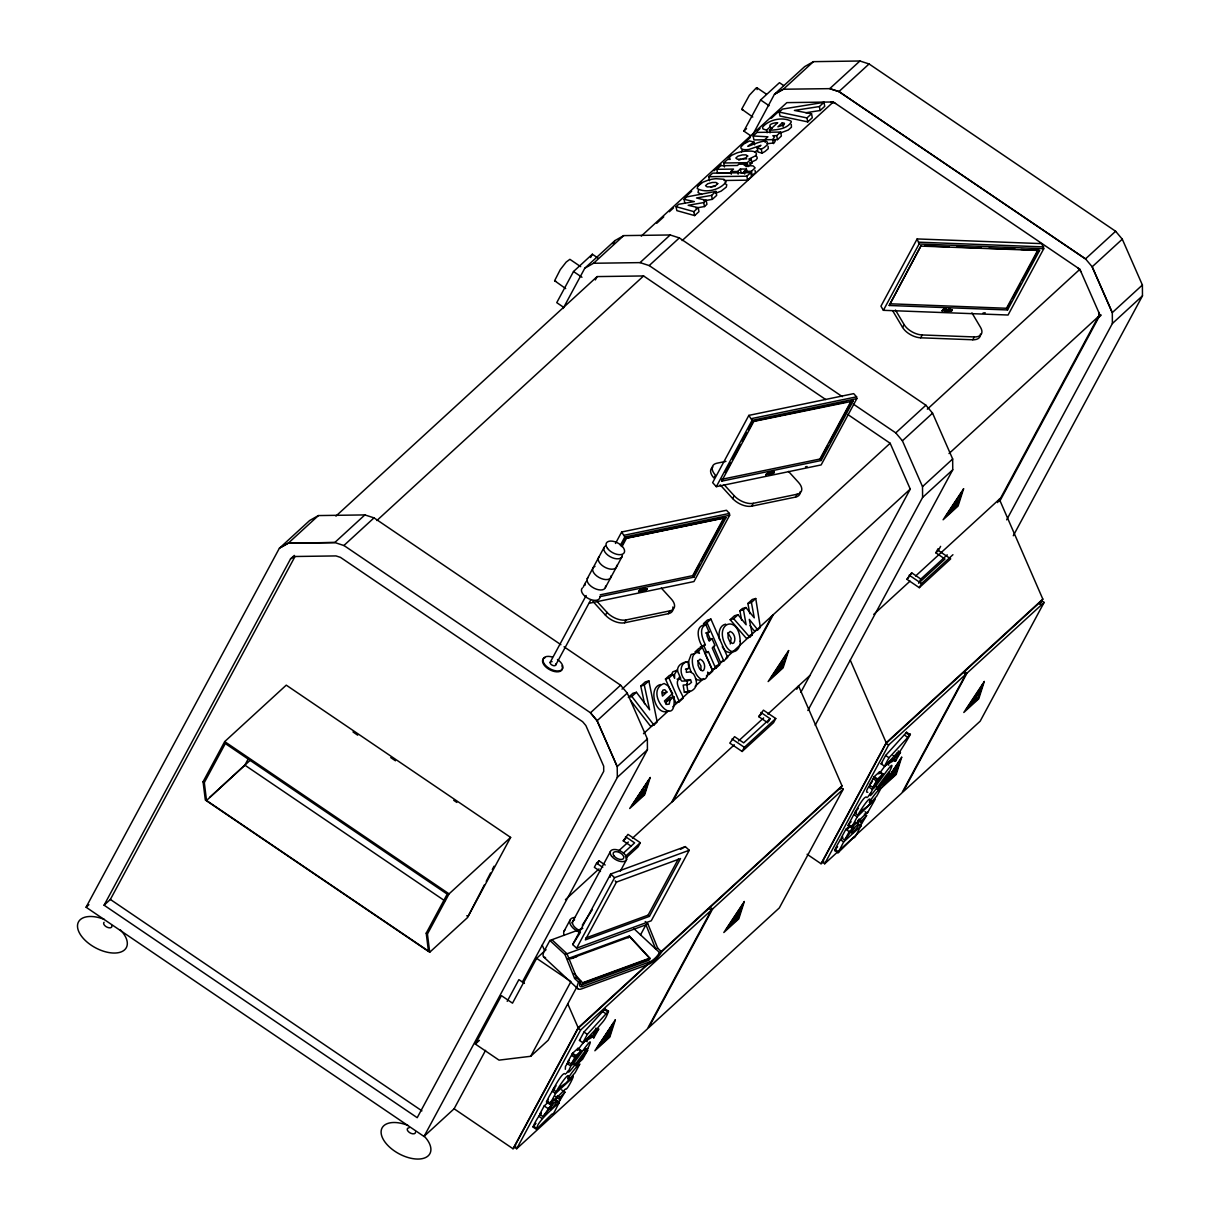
<?xml version="1.0" encoding="UTF-8"?>
<svg xmlns="http://www.w3.org/2000/svg" width="1220" height="1220" viewBox="0 0 1220 1220"><rect width="100%" height="100%" fill="white"/><g stroke="black" fill="none" stroke-linecap="round" stroke-linejoin="round"><path stroke-width="1.5" d="M640.576 591.303L639.981 589.611L641.049 589.245M943.319 309.865C945.012 307.913 944.494 309.316 942.846 311.008A1.525 0.945 -30 0 1 942.16 310.871L942.023 310.658A1.525 0.945 -30 0 0 942.724 310.795L943.395 309.102L944.677 309.011M943.487 310.078L942.435 310.566M943.853 310.002L942.023 310.658M642.833 590.831L645.395 589.046M945.836 311.1L946.995 309.423L945.79 310.566M948.596 311.054C949.343 310.734 947.33 310.2 950.868 309.666M945.82 310.505L947.132 309.651M947.208 309.804L945.744 310.2L946.781 310.063M821.152 460.519L819.947 458.949L851.209 400.892L853.177 401.045L821.152 460.519L721.645 481.168L721.767 479.308L820.557 458.903L827.663 445.696M677.558 670.954C677.024 664.991 682.864 662.155 687.928 661.636L688.98 668.255L685.457 669.261M767.975 472.826L765.763 474.763L768.249 472.796M741.546 151.875L742.187 150.075M638.914 591.227L641.232 589.458M638.563 591.38C640.439 592.417 641.11 587.674 639.829 590.465M767.044 474.107L766.038 474.534M567.971 1063.428L568.367 1062.071L565.485 1066.402L565.317 1069.315M642.925 589.306L641.491 591.059L646.112 588.62L643.931 590.343M643.626 590.007L642.833 590.571M769.713 474.016C766.404 475.22 775.966 468.266 770.781 473.772C768.63 473.695 770.796 472.064 769.24 473.833C765.702 476.364 771.406 469.273 768.142 474.458C769.545 473.757 769.942 472.079 768.981 474.275M610.213 877.195L610.671 874.023L685.335 846.619L689.239 850.264L651.266 920.78L576.618 948.184L572.698 944.539L610.671 874.023L614.59 877.668L689.239 850.264M643.489 589.26L645.41 588.238L641.842 591.029L643.108 589.519M774.014 472.323L771.025 473.528L774.151 471.82L772.245 473.741L773.053 472.628M771.116 473.726L772.336 472.171M644.938 589.046C642.284 590.541 649.04 587.415 645.7 589.321M772.245 472.536L771.314 473.634M700.875 670.131L700.966 665.998L697.84 660.63M581.437 1050.572L575.947 1055.574L571.25 1063.993L581.391 1050.801L578.051 1048.285L577.228 1049.871M883.066 773.999L877.577 778.985L872.879 787.403L883.066 773.999L879.696 771.696L878.461 773.815M587.186 1041.773C585.981 1037.29 579.439 1048.194 577.7 1050.161M888.831 765.184C887.611 760.7 881.084 771.62 879.345 773.587M565.379 1074.195C563.381 1070.092 554.399 1087.294 553.041 1089.506L556.427 1091.793L560.895 1086.502L566.049 1082.948L575.123 1072.67L579.866 1064.023C576.709 1066.158 570.472 1073.89 567.757 1078.998C571.814 1067.012 556.198 1090.222 556.427 1091.793M867.023 797.605C865.026 793.519 856.043 810.705 854.671 812.916L858.056 815.204L862.525 809.912L867.694 806.359L876.753 796.096L881.496 787.434C878.339 789.584 872.117 797.316 869.387 802.409C873.459 790.423 857.843 813.633 858.056 815.204M757.04 89.594L757.269 88.328L756.187 87.977L749.385 95.236L741.699 109.159L752.786 117.028M951.63 310.094L949.526 311.024L950.502 310.185M950.837 309.758L947.33 310.52M951.829 310.887L951.203 310.658M951.707 310.673C952.469 310.078 949.968 310.078 951.722 309.575M865.041 811.696L867.283 813.237L867.618 812.078L851.484 827.785L848.053 825.376L853.786 814.563L856.486 812.093M593.683 1037.763L593.987 1036.115L585.264 1041.239L588.452 1037.778L595.177 1033.569L598.791 1028.948L593.896 1037.686L591.441 1036.237M895.327 761.173L895.617 759.526L886.894 764.65L890.081 761.204L896.807 756.979L900.421 752.374L895.541 761.097L893.07 759.648M858.285 820.13L857.172 823.195L860.557 825.482L866.581 815.57L864.324 814.045M944.707 309.956C947.238 307.272 944.021 310.749 945.424 310.612M946.202 308.919L944.829 310.17M646.813 588.94L643.047 590.16M646.737 589.397L646.31 589.489M771.863 473.207L770.247 473.543M770.323 474.031L772.596 471.621M773.251 472.918L774.303 472.003L774.12 472.979M550.708 1109.651C548.451 1105.472 566.293 1092.479 550.708 1109.651L548.466 1108.126M852.353 833.062C850.081 828.898 867.923 815.905 852.353 833.062L850.096 831.537M640.393 591.09L640.79 590.632M769.545 472.399L767.548 474.443L768.676 474.245M786.168 655.155L782.31 667.203L771.879 676.749M961.131 493.383L957.258 505.416L946.842 514.977M981.841 686.082L977.967 698.114L967.552 707.676M641.217 590.541L642.162 588.818L641.079 590.419M768.447 473.528L767.776 472.994L768.264 473.802M889.212 305.488L921.039 245.723L889.212 305.488L1007.552 309.956L1039.577 250.481L1020.85 249.49M773.846 472.033L773.053 472.918M671.091 675.148L672.83 671.839L677.13 670.207L680.623 678.167L677.1 679.174M584.776 1048.575L587.034 1050.1C600.011 1023.412 569.755 1071.114 571.753 1064.359L567.88 1061.69L572.561 1053.272L578.051 1048.285M873.383 787.784C859.475 814.777 894.26 762.042 888.663 773.526C901.641 746.838 871.385 794.525 873.383 787.784L869.509 785.116L874.191 776.698L879.696 771.696M666.166 704.443L666.532 701.164L670.314 697.703L673.837 696.696C677.817 732.473 642.055 691.572 664.168 683.505L668.072 685.838L672.632 693.463L664.458 700.966L665.617 703.162L666.806 704.413L669.17 704.108L670.054 700.158L673.837 696.696M944.981 309.804L944.127 309.102L943.944 310.109M869.677 786.381L870.012 785.482C868.503 786.214 864.462 793.259 867.816 792.298M945.653 311.1L944.341 310.414M851.85 825.757L853.847 827.907L844.682 840.046L841.312 837.744L845.826 829.356L849.181 826.276M555.39 1096.383L558.775 1098.686L564.936 1092.144L561.566 1089.856M858.148 820.572L860.405 822.097L866.581 815.57M587.034 1050.1C592.63 1038.616 557.83 1091.351 571.753 1064.359M640.119 590.617L639.219 591.258M645.349 589.245L644.114 590.556M948.413 310.825L949.373 309.636M564.936 1092.144L558.913 1102.056L555.542 1099.769L556.396 1097.863M558.913 1102.056L560.041 1099.006L558.775 1098.686M860.557 825.482L861.671 822.417L860.405 822.097M550.723 1101.767L553.819 1099.022L559.263 1102.697C557.433 1104.893 553.239 1116.376 551.989 1114.043L537.12 1128.637L533.75 1126.35C530.761 1130.299 539.103 1113.906 541.329 1113.753M548.42 1099.495C542.519 1109.132 552.141 1089.109 554.856 1088.667M537.12 1128.637C535.397 1123.559 553.666 1107.318 559.263 1102.697M549.839 1104.359L555.542 1093.44L570.35 1079.852C578.615 1067.103 566.827 1092.037 565.47 1089.003L549.839 1104.359L546.423 1101.95M836.569 847.961C830.668 857.584 840.275 837.621 842.959 837.179M860.908 826.108C859.063 828.319 854.869 839.802 853.634 837.469L838.003 852.826L843.691 841.891L860.908 826.108L857.523 823.82M851.484 827.785L857.172 816.851L875.319 798.978L867.283 813.237M698.48 190.244L698.053 192.562L701.637 194.438M604.601 1009.931L605.089 1008.864L583.983 1032.044L579.454 1040.447L582.84 1042.734L583.785 1042.124L596.107 1028.887L593.591 1033.553L594.796 1032.745C599.538 1023.26 604.8 1022.955 608.475 1011.151L604.815 1008.909M906.231 733.357L906.689 732.168L885.613 755.47L881.099 763.857L884.469 766.16L885.43 765.535L897.737 752.313L895.236 756.979L892.979 755.439M884.469 766.16L888.984 757.757L906.933 738.375C918.538 722.026 897.31 756.461 896.426 756.156L895.236 756.979M641.766 590.739L642.604 590.541L641.705 590.693M643.931 589.885L645.044 589.168M975.131 699.121L973.072 702.186L977.876 693.006M484.492 884.683L468.007 916.571L466.772 915.747M486.231 881.328L490.562 872.94M492.3 869.586L494.039 866.215M485.575 1050.344L454.114 1108.782L423.965 1136.43L86.071 907.222L279.426 548.131L288.21 543.159L334.707 542.504L343.872 545.523L374.021 517.875L560.91 644.694M290.558 558.867L294.721 556.503L336.003 555.923L340.441 557.357L582.641 721.721L585.875 725.549L603.687 766.16L603.717 771.314L417.209 1117.688L104.081 905.194L290.558 558.867L294.325 555.405M104.081 905.194L110.364 899.445L295.042 556.457M203.069 781.745L224.694 741.607L286.258 685.152L510.631 837.408L467.397 917.699L429.699 952.256L205.326 800L203.069 781.745L204.304 782.584L206.515 800.488L428.433 951.066L426.222 933.163L447.221 894.138L225.319 743.559L204.304 782.584M206.515 800.488L244.854 765.154L248.438 758.52M597.998 258.06L592.356 254.233L573.507 271.526L556.747 302.651L563.792 307.425M563.121 308.492L584.792 268.232L614.956 240.584L623.71 235.612L670.192 234.972L679.342 237.915L925.904 405.223L932.568 413.153L952.668 458.979L952.744 469.791L815.189 725.259M590.602 257.512L592.356 254.233M613.141 243.939L614.956 240.584M595.329 279.929L597.129 276.589L643.596 275.949L825.772 399.565M750.895 135.877L743.849 131.089L760.609 99.964L779.458 82.685L783.682 85.552M752.847 134.52L774.471 94.215L804.681 66.612L813.435 61.656L859.917 61L869.067 63.958L1115.629 231.266L1122.293 239.181L1142.393 285.007L1142.469 295.835L1013.286 535.748M587.216 578.737L603.976 547.612M550.189 662.338L586.164 595.543M615.475 543.479L621.666 531.996L726.495 510.265L729.392 513.437L729.651 515.252L693.951 581.559L589.123 603.29M555.695 665.022L590.77 599.889M620.37 545.279L624.823 536.983L621.666 531.996M624.061 541.192L625.845 537.867L633.256 536.342M621.285 546.468L625.723 538.233L724.482 517.753L701.363 560.666M622.032 546.575L626.47 538.31L725.976 517.676L693.951 577.151L599.981 596.641M605.379 587.582L622.139 556.457M429.699 952.256L427.442 934.001L449.067 893.863L510.631 837.408M672.83 606.996A14.762 8.021 28.3 0 1 668.377 613.691L624.579 622.779A14.762 8.021 28.3 0 1 605.471 615.185L606.996 612.364L596.992 601.384M624.579 622.779L626.104 619.943L669.902 610.854A14.762 8.021 28.3 0 0 671.305 599.02L661.301 588.04M748.851 415.379L712.632 482.632L716.308 486.673L821.136 464.927L856.837 398.62L856.577 396.82L853.68 393.633L748.851 415.379L752.023 420.366L716.308 486.673M725.336 472.674L730.704 462.716M732.503 459.513L740.525 444.476M742.263 441.381L746.777 432.856M748.47 429.852L752.908 421.601L853.177 401.045M721.645 481.168L753.67 421.693M668.377 613.691L669.902 610.854M800.244 491.584A14.762 8.021 28.3 0 1 795.577 497.074L751.764 506.147A14.762 8.021 28.3 0 1 732.671 498.568L734.196 495.732L724.177 484.752M723.811 517.89L692.746 575.566L693.951 577.151M699.594 563.976L693.372 575.52L600.209 594.841M751.764 506.147L753.289 503.326L797.102 494.237A14.762 8.021 28.3 0 0 798.505 482.403L788.501 471.408M423.996 1136.521L617.35 777.43L617.198 766.587L597.159 720.73L590.48 712.785L343.887 545.462M576.755 987.163L548.146 1040.279L530.685 1056.291L499.026 1060.134L475.358 1044.061L501.42 995.642L512.507 1003.16L536.632 958.34L546.041 949.709M917.15 238.937L880.931 306.205L883.387 310.322L1008.055 315.019L1043.756 248.712L1041.819 243.634L917.15 238.937L919.087 244.015L883.387 310.322M507.2 1001.345L518.896 979.629L524.432 983.396M522.434 981.886L647.423 749.751L647.362 738.923L627.263 693.097L620.583 685.183L564.052 646.813M582.794 928.389L549.884 940.467L544.608 950.273A13.267 4.834 -47.1 0 0 545.538 957.532M605.181 864.995L599.081 860.862L596.58 863.165L594.338 867.313L600.499 871.492M597.602 863.623L599.081 860.862M795.577 497.074L797.102 494.237M563.914 931.455L569.908 920.307M829.447 442.387L850.782 402.768M571.936 922.961L610.351 851.621M630.847 845.978L623.237 840.824L627.98 834.358L640.317 842.73L638.075 846.878L625.784 858.148M980.392 334.066A14.762 8.021 28.3 0 1 972.767 339.77L920.673 337.803A14.762 8.021 28.3 0 1 902.587 327.417L904.111 324.581L895.449 310.002M576.618 948.184L614.59 877.668M620.339 871.141L626.592 859.52M616.451 882.09L585.341 939.873L649.406 916.357L680.516 858.575L616.451 882.09L615.154 880.87M530.685 1056.291L570.914 981.597L536.632 958.34M920.673 337.803L922.198 334.966L974.292 336.933A14.762 8.021 28.3 0 0 980.59 327.463L971.943 312.884M671.64 802.287L772.046 615.81M672.906 801.128L773.312 614.651M578.631 982.268L578.128 983.305A13.267 4.834 -47.1 0 0 581.604 988.871L648.278 964.41A13.267 4.834 -47.1 0 0 661.697 951.6L659.562 952.545L633.668 928.451M549.884 940.467L564.997 954.528L574.727 978.623L578.646 982.252L580.812 981.231L580.308 982.252A9.973 3.629 -47.1 0 0 582.154 986.66L650.412 961.604A9.973 3.629 -47.1 0 0 659.105 953.323L659.562 952.545M760.929 712.465L770.064 718.656L743.682 742.858L734.547 736.651L729.789 743.102L742.126 751.474L773.541 722.667L775.767 718.519L763.445 710.162L758.688 716.613L767.837 722.819M454.114 1108.782L513.01 1148.752L578.173 1027.743L648.338 963.404M650.473 962L578.188 1028.292L514.245 1147.059L516.7 1148.737L647.378 1028.918L711.336 910.151L708.866 908.473L658.815 954.36M516.7 1148.737L580.659 1029.954L711.336 910.151M543.053 1116.62C561.185 1090.512 550.388 1108.095 543.053 1116.62L539.667 1114.333L544.196 1105.93L548.664 1101.843M585.813 937.997L648.11 915.137L678.335 859.002M640.546 934.84L645.944 924.821L655.659 948.916L657.687 948.169L661.591 951.813M582.84 1042.734L587.354 1034.346L608.475 1011.151M742.126 751.474L744.352 747.326L775.767 718.519M985.196 312.777L983.03 313.052M972.767 339.77L974.292 336.933M768.585 721.432L770.064 718.656M796.751 689.269L798.551 685.914L842.013 785.817L840.229 789.126M1037.793 250.115L1006.53 308.187L1007.552 309.956M1010.831 301.691L1007.278 308.294L889.777 303.78M1012.615 298.397L1020.606 283.543M1022.39 280.234L1037.503 252.174M800.838 692.304L910.257 489.083L890.158 443.257L847.763 414.48M807.869 710.513L922.594 497.44L952.744 469.791M712.587 908.991L648.628 1027.758L779.305 907.939L843.249 789.172L840.793 787.495L710.116 907.314L712.587 908.991L843.249 789.172M920.841 579.058L918.599 583.206L944.997 559.019L935.847 552.812L938.363 550.51L950.685 558.867L919.285 587.674L906.948 579.317L911.706 572.851L920.841 579.058L947.223 554.856M911.706 572.851L906.948 579.317M935.847 552.812L938.088 548.664M938.363 550.51L940.605 546.362M919.285 587.674L921.512 583.526L952.927 554.719M997.563 502.579L999.363 499.224L1042.825 599.111L1040.157 604.098M1098.366 316.605L1000.674 498.019L915.64 575.992M999.653 501.45L1099.982 315.111L1079.883 269.284L833.321 101.977L786.854 102.632L641.278 236.1M807.106 854.274L821.045 863.729L886.208 742.736L1042.825 599.111M886.178 743.315L822.234 862.082L824.705 863.76L901.854 793.015L965.798 674.248L963.342 672.571L886.178 743.315L888.648 744.993L965.798 674.248M1006.668 519.842L1112.381 323.513L1142.469 295.835M824.705 863.76L888.648 744.993M844.682 840.046L849.212 831.644L854.107 827.282M966.957 673.181L903.013 791.948L980.163 721.203L1044.122 602.436L1041.651 600.758L964.501 671.503L966.957 673.181L1044.122 602.436M1039.852 604.113L1041.651 600.758M705.328 644.724L700.417 646.996L705.328 644.724C702.659 639.265 698.145 627.766 705.892 624.777L709.079 632.051L706.776 633.317L707.127 636.154L709.247 641.14L711.977 638.624L714.996 645.517L712.251 648.018L719.617 664.793L715.713 668.377L712.19 669.383L704.84 652.608L708.347 651.602L715.713 668.377M587.613 1050.359L582.672 1059.143L576.694 1064.602L587.613 1050.359L585.356 1048.834M735.126 919.163L738.344 914.329L736.895 915.549C743.59 905.53 731.802 920.932 736.529 916.418L733.083 922.244L735.157 919.163M975.115 699.106L978.959 692.121L977.845 693.051M730.261 643.977L731.161 638.411L727.943 632.875M572.698 944.539L580.43 932.248M534.345 1125.496L534.939 1124.535M856.959 810.263L854.671 812.916M872.513 781.303L869.509 785.116M582.321 925.126L592.401 909.571M645.06 590.358L646.63 588.741M566.354 1073.402L567.941 1070.992M867.984 796.812L870.424 793.244M773.297 472.582L770.75 473.695M579.241 982.283L581.681 984.921L582.855 983.137L650.123 958.447L629.383 936.03L567.437 958.783M628.193 937.814L629.383 936.03M650.123 958.447L648.933 960.231L581.681 984.921M640.881 590.205L641.812 589.717M848.098 825.482L849.455 823.881M944.448 310.825L945.043 309.834M556.061 1085.8L553.041 1089.506M769.606 473.695L768.844 474.199M768.203 473.528L768.996 473.101M772.443 472.506L772.626 472.719M642.94 590.434L645.121 588.467M646.798 588.848L645.868 589.916L646.646 588.94M772.245 473.741L773.8 472.018M850.05 822.92L851.102 821.701M643.672 589.473L645.41 588.238M770.857 472.857L772.016 471.774M944.722 309.834L945.637 309.575M949.572 308.843L947.116 310.932L948.184 311.161L946.842 310.887L949.816 308.889L947.864 309.819M948.626 310.825L949.663 311.237L949.968 309.834M947.421 311.008L949.816 308.889M950.548 310.52L950.731 309.544M951.036 310.871L951.951 309.819M687.302 684.618L687.256 680.943L681.782 681.111L678.945 677.283M850.004 826.382L847.503 829.371M857.69 809.226L858.392 808.387M535.214 1124.169L535.992 1123.33M836.844 847.58L837.621 846.741M318.405 515.572L309.636 520.528L279.487 548.176L288.24 543.22L318.405 515.572L364.871 514.916L374.021 517.875M584.792 268.232L593.561 263.261L623.71 235.612M813.435 61.656L783.286 89.304L774.517 94.26L783.255 89.228L829.752 88.648L838.933 91.546L1085.51 258.869L1092.205 266.814L1112.304 312.656L1112.381 323.513M743.849 131.089L746.548 128.619M335.942 516.091L597.129 276.589M656.772 223.26L663.756 216.855M669.338 211.746L673.516 207.903M684.679 197.655L691.664 191.266M698.648 184.86L701.439 182.298M713.99 170.785L720.974 164.395M727.959 157.99L730.75 155.428M741.912 145.195L750.285 137.509M757.269 131.119L760.06 128.557M771.223 118.309L779.595 110.639M695.873 208.056L704.504 206.546L706.944 204.304L706.151 200.339L703.711 202.581L688.187 205.296L698.191 207.644L698.984 211.609L694.637 215.589L676.856 210.633L676.063 206.668L678.671 204.274L694.348 201.575L684.069 199.333L684.847 203.298M684.069 199.333L686.692 196.923L715.911 191.403L716.689 195.368L712.343 199.348L703.986 200.797M709.506 180.697L708.713 176.732L712.617 173.149L750.742 172.615L751.535 176.58L747.631 180.163L724.024 180.484M730.582 173.103L717.589 173.286L716.796 169.321L720.715 165.737L737.414 165.493L738.801 164.227L745.649 164.12L746.183 166.774M724.482 166.957L723.689 162.992L727.593 159.408L730.216 159.378L729.316 157.41L731.405 155.398L736.895 152.927A13.084 4.377 -11.3 0 1 745.405 151.189L751.078 151.112A13.054 4.377 -11.3 0 1 756.019 152.698L756.491 154.208L755.317 155.931L748.836 159.118L751.154 159.088L751.947 163.053L748.028 166.637L747.25 162.672L751.154 159.088M764.01 139.812L753.945 139.949L753.152 135.984L757.056 132.4L780.617 132.065L781.395 136.03L777.491 139.614L773.632 139.675L775.279 140.849L774.227 142.923L767.06 143.701M823.957 102.343L819.367 106.552L794.403 110.425L811.529 113.75L812.306 117.715L807.747 121.893L780.007 116.052L779.214 112.087L782.493 109.083L823.957 102.343L824.75 106.308L820.16 110.517L805.886 112.728M769.5 130.22C777.033 129.854 786.763 129.152 791.216 122.152L791.155 121.207C782.538 116.525 768.661 119.56 762.47 127.307L762.988 128.969L766.587 130.128L770.369 126.666C767.624 123.982 775.783 122.457 777.689 122.717L769.5 130.22L770.034 132.858M782.325 122.747L777.903 126.819L784.094 124.73L784.429 123.281L782.325 122.747L783.118 126.712M731.298 174.231L730.765 171.578L733.51 169.077L716.796 169.321M676.063 206.668L693.86 211.624L698.191 207.644M706.151 200.339L696.513 197.975L711.565 195.383L715.911 191.403M730.765 171.578L737.627 171.486L740.357 168.985L746.335 169.092L746.472 170.144L744.169 171.395L744.703 174.033M745.649 164.12L744.261 165.401L753.152 165.905L755.119 167.887L751.413 171.288L744.169 171.395M765.214 142.404L764.681 139.751L772.596 139.644L774.486 136.884L772.839 135.71L776.698 135.649L780.617 132.065M364.871 514.916L334.722 542.564L288.24 543.22M593.561 263.261L640.027 262.62L670.192 234.972M859.917 61L829.752 88.648L838.918 91.607L1085.48 258.914L1115.629 231.266M779.214 112.087L806.954 117.928L811.529 113.75M640.027 262.62L649.192 265.563L679.342 237.915M708.713 176.732L746.838 176.198L750.742 172.615M838.918 91.607L869.067 63.958M376.858 520.528L643.596 275.949M682.148 240.584L833.321 101.977M86.162 907.207L88.907 904.691M209.672 797.422L250.481 760.014M620.583 685.183L590.434 712.831L597.098 720.761L617.198 766.587L647.362 738.923M853.344 404.11L895.754 432.871L925.904 405.223M622.017 689.132L890.158 443.257M927.322 409.188L1079.883 269.284M597.098 720.761L627.263 693.097M922.594 497.44L922.518 486.627L902.419 440.801L932.568 413.153M1122.293 239.181L1092.144 266.829L1112.244 312.656L1142.393 285.007M710.909 619.089L707.386 620.096L703.482 623.664L707.005 622.673L710.909 619.089L727.699 657.382L723.795 660.966L720.273 661.957L713.41 646.295M644.572 703.772L640.759 686.082L645.334 681.888L648.857 680.882L657.199 722.026L653.92 725.031L650.397 726.037L630.649 700.493M636.428 692.274L632.905 693.28L628.33 697.489L631.853 696.483L636.428 692.274L649.62 709.857L644.282 685.076L648.857 680.882M680.623 678.167C672.205 681.263 682.453 693.311 683.261 698.13L679.357 701.698L675.834 702.705L665.464 679.052L669.368 675.468L672.891 674.462L674.584 678.335L674.614 674.141L677.13 670.207M757.742 629.825L749.293 619.379L752.359 634.781L749.736 637.175L746.213 638.182L730.17 619.714L734.516 615.734L738.039 614.727L746.137 624.777L743.438 609.771L745.893 607.529L754.265 617.823L751.413 602.466L755.744 598.501L760.35 627.446L757.742 629.825L754.219 630.832L750.01 625.601M741.607 620.157L739.915 610.778L742.37 608.536L745.893 607.529M749.797 613.706L747.89 603.473L752.221 599.493L755.744 598.501M665.464 679.052L668.987 678.045L672.891 674.462M698.45 651.038L702.354 647.454L712.724 671.107L708.82 674.69L707.676 672.067C708.545 675.971 705.114 681.583 700.783 678.884A13.084 6.832 74.1 0 1 696.04 673.775L693.539 668.072A13.054 6.817 74.1 0 1 692.38 659.593C692.045 655.933 695.491 650.367 699.457 653.356L698.45 651.038L694.927 652.029L698.831 648.461L702.354 647.454M730.17 619.714L733.693 618.723L738.039 614.727M708.347 651.602L706.959 652.868L703.94 645.99M666.898 692.045L662.46 696.101L661.88 692.808L662.933 690.062L664.824 689.742L666.898 692.045L663.375 693.051L662.323 691.557M643.489 733.693L668.636 710.635M672.83 706.792L689.605 691.404M695.187 686.28L703.574 678.595M706.365 676.033L723.14 660.66M725.93 658.098L910.257 489.083M949.023 453.55L1099.982 315.111M1101.279 315.08L1098.763 317.398L1098.732 312.244M922.518 486.627L952.668 458.979M617.274 777.399L647.423 749.751M623.237 840.824L625.753 838.506M758.688 716.613L761.204 714.31M873.779 614.377L910.059 581.116M565.439 899.674L598.974 868.914M618.54 850.98L628.33 841.998M632.524 838.155L734.333 744.81M738.512 740.967L763.644 717.924M767.837 714.081L809.851 675.56M623.496 853.054L634.613 842.868L625.479 836.661M625.296 856.501L640.317 842.73M475.358 1044.061L479.384 1040.37M659.562 953.11L842.013 785.817M567.88 1061.69L569.267 1060.424M852.353 825.178L855.464 822.448L858.834 824.888M539.667 1114.333L541.146 1112.976M555.542 1099.769L556.899 1098.518M857.172 823.195L858.529 821.944M821.045 863.729L823.851 861.168M513.01 1148.752L515.816 1146.175M945.79 309.865L945.363 310.887L946.705 310.734M638.761 591.593L642.345 589.031M645.441 589.351L643.55 590.266M689.956 691.008L684.359 692.319L683.169 685.121L689.071 684.389L691.542 682.315L690.184 679.616L685.304 680.104C679.631 675.56 678.915 662.628 687.928 661.636M770.781 128.954L772.168 127.978M733.418 651.16L730.017 652.776L726.418 651.587A13.359 6.969 74.1 0 1 722.286 646.692M668.285 710.955C655.872 717.055 647.21 687.455 660.645 684.511M881.099 763.857L882.045 763.247M579.454 1040.447L580.415 1039.836M680.47 849.394L685.335 846.619M768.127 146.293L768.219 148.703L764.971 151.509L762.073 153.141L758.016 152.012L757.223 148.047L761.28 149.175L764.193 147.544L767.426 144.738L767.334 142.328C765.138 136.792 735.035 153.903 754.036 142.13L754.57 144.783M754.829 151.875L757.04 150.639M764.681 139.751L767.914 136.792L753.152 135.984M946.674 310.033L945.896 310.276L946.857 309.758M757.223 148.047L760.96 145.317L748.988 149.435A9.47 3.172 -11.3 0 1 742.934 149.435L741.15 148.611L740.83 147.086L743.742 143.96L749.568 140.925L754.036 142.13M946.583 310.52L945.759 310.749M950.38 309.697L948.809 310.353M564.997 954.528L647.957 924.074L657.687 948.169M568.276 959.438L629.794 936.853L649.543 958.203L582.763 982.725M571.555 958.6L576.862 956.648M580.659 981.52L576.755 977.876L574.529 978.12M738.74 160.125L740.997 159.332M951.463 309.773L949.984 311.237M715.683 193.202L721.081 191.159L726.296 187.102L726.769 184.738L724.726 183.244M747.89 603.473L751.413 602.466M739.915 610.778L743.438 609.771M705.892 624.777C694.607 624.96 697.962 639.402 701.82 645.716M705.572 633.058L709.079 632.051M708.454 639.631L711.977 638.624M748.836 635.772L752.359 634.781M640.759 686.082L644.282 685.076M716.094 665.8L719.617 664.793M687.256 680.943L690.779 679.952M684.359 692.319C691.343 692.929 698.389 687.851 696.01 680.058A9.47 4.941 74.1 0 0 693.402 673.821L690.276 671.823L686.387 672.372L686.357 668.941L688.98 668.255M666.532 701.164L670.054 700.158M779.549 133.27L788.272 130.022L791.444 127.215L791.292 124.379M701.164 680.287L697.26 679.891A13.084 6.832 74.1 0 1 695.568 678.701M741.989 109.708L742.797 109.51M580.674 266.646L569.892 259.326L566.202 262.056L560.285 269.62L554.612 280.722L565.683 288.591M554.902 281.271L555.695 281.073M725.671 624.137C718.992 625.555 718.26 634.095 719.587 639.615M710.833 186.889L715.011 186.279M751.764 418.551L856.577 396.82M752.023 420.366L856.837 398.62M753.03 421.251L780.815 415.486M784.521 414.724L845.643 402.036M725.946 461.358L716.841 463.234A14.838 8.067 28.3 0 0 715.423 475.144L713.898 477.981A14.838 8.067 28.3 0 1 712.953 466.955M805.49 466.848L807.152 466.497M624.564 535.183L729.392 513.437M624.823 536.983L729.651 515.252M636.962 535.565L668.438 529.038M672.144 528.275L698.084 522.892M707.341 520.971L722.164 517.89M743.071 158.89L746.747 158.844M723.689 162.992L747.25 162.672M751.947 163.053L749.629 163.083L756.11 159.896L757.284 158.173L756.812 156.663A13.054 4.377 -11.3 0 0 755.714 155.901M743.697 172.92L741.15 172.95L740.357 168.985M919.087 242.2L1043.756 246.898M919.087 244.015L1043.756 248.712M924.806 245.86L949.282 246.791M956.815 247.065L981.307 247.995M988.84 248.27L1015.192 249.276M920.932 246.104L1039.577 250.481M724.009 517.509L725.976 517.676M765.946 474.976L767.334 473.711M694.79 653.722L691.176 654.438L688.873 660.584A13.054 6.817 74.1 0 0 690.017 669.078L691.16 672.067M831.049 102.007L835.486 103.441M756.979 87.779L766.236 94.047M760.609 99.964L769.058 105.698M649.192 265.563L842.349 396.653M573.507 271.526L581.971 277.26M909.19 575.154L921.512 583.526M906.46 732.32L910.105 734.577M905.957 732.884L909.342 735.172M904.447 735.08L907.817 737.368M898.21 750.956L900.467 752.481M893.284 759.572L895.541 761.097M885.613 755.47L888.984 757.757M879.452 772.367L882.822 774.669M874.191 776.698L877.577 778.985M873.825 777.201L877.211 779.488M873.322 778.863L876.692 781.151M876.067 786.488L879.452 788.776M877.104 788.029L879.361 789.553M877.012 788.257L879.254 789.782M876.722 788.684L878.979 790.209M868.564 786.824L871.934 789.111M870.607 800.778L872.864 802.303M853.786 814.563L857.172 816.851M859.032 819.016L861.274 820.541M732.03 738.954L744.352 747.326M848.861 824.735L852.246 827.023M845.826 829.356L849.212 831.644M840.305 839.604L843.691 841.891M835.38 849.776L838.765 852.063M834.571 850.416L837.957 852.704M596.58 863.165L602.741 867.344M352.992 731.954L357.704 735.172M390.751 757.589L395.478 760.792M453.718 800.305L456.859 802.44M224.694 741.607L449.067 893.863M244.854 765.154L444.736 900.787M604.327 1009.459L607.712 1011.761M602.802 1011.654L606.188 1013.957M595.848 1028.109L598.09 1029.634M591.654 1036.161L593.896 1037.686M578.188 1028.292L580.659 1029.954M583.983 1032.044L587.354 1034.346M426.222 933.163L427.442 934.001M583.922 1050.161L586.179 1051.686M577.807 1048.956L581.193 1051.244M572.561 1053.272L575.947 1055.574M572.195 1053.775L575.581 1056.078M571.677 1055.437L575.062 1057.725M576.175 1062.91L578.417 1064.435M575.566 1063.825L577.822 1065.35M575.474 1064.618L577.716 1066.143M574.239 1064.084L577.624 1066.371M573.964 1064.496L577.35 1066.783M566.919 1063.398L570.304 1065.685M568.977 1077.367L571.234 1078.892M552.157 1091.138L555.542 1093.44M557.387 1095.59L559.644 1097.131M554.947 1099.952L557.204 1101.477M554.749 1100.379L556.991 1101.919M548.359 1102.072L550.601 1103.612M544.196 1105.93L547.567 1108.233M538.676 1116.178L542.061 1118.481M532.942 1126.99L536.312 1129.278M110.364 899.445L421.922 1110.856M648.11 915.137L649.406 916.357M645.212 921.527L647.957 924.074M551.913 939.72L567.025 953.796L576.755 977.876M543.601 956.892L577.746 988.673M754.966 170.343L755.607 172.721L752.206 175.253L751.413 171.288M574.117 973.392L582.855 983.137M720.151 484.843L732.671 498.568M592.966 601.46L605.471 615.185M733.693 618.723L749.736 637.175M1077.687 267.79L1080.92 271.633M895.754 432.871L902.419 440.801M631.853 696.483L653.92 725.031M892.964 311.222L902.587 327.417M707.005 622.673L723.795 660.966M707.295 632.372L710.36 639.341M668.987 678.045L679.357 701.698M850.264 660.142L886.208 742.736M542.214 945.149L544.471 950.304M567.681 1003.663L578.173 1027.743M819.367 106.552L820.16 110.517M806.954 117.928L807.747 121.893M776.698 135.649L777.491 139.614M770.369 126.666L770.887 129.305M772.596 139.644L773.388 143.609M766.587 130.128L767.121 132.767M761.28 149.175L762.073 153.141M746.335 169.092L746.853 171.73M746.838 176.198L747.631 180.163M737.627 171.486L738.146 174.125M711.565 195.383L712.343 199.348M703.711 202.581L704.504 206.546M693.86 211.624L694.637 215.589M686.692 684.115L687.882 691.328M111.722 925.355A4.529 2.455 28.3 0 1 107.436 927.352A4.529 2.455 28.3 0 1 104.066 922.289M120.246 929.777A27.145 14.747 28.3 0 1 114.1 953.049A27.145 14.747 28.3 0 1 78.019 929.518A27.145 14.747 28.3 0 1 104.356 919.422M415.501 1132.13A4.529 2.455 28.3 0 1 409.478 1132.541A4.529 2.455 28.3 0 1 409.096 1127.783M423.828 1135.789A27.145 14.747 28.3 0 1 417.697 1159.061A27.145 14.747 28.3 0 1 381.616 1135.53A27.145 14.747 28.3 0 1 407.953 1125.435M922.198 334.966A14.762 8.021 28.3 0 1 904.111 324.581M579.042 930.235A9.043 4.91 28.3 0 1 574.589 919.849M578.463 931.79A12.093 6.573 28.3 0 1 569.862 923.082A12.093 6.573 28.3 0 1 574.727 917.47M564.204 935.267A12.093 6.573 28.3 0 1 564.875 930.036M753.289 503.326A14.762 8.021 28.3 0 1 734.196 495.732M584.959 585.386A14.838 8.067 28.3 0 1 587.278 580.75M583.434 587.064A14.838 8.067 28.3 0 1 584.853 584.258M626.104 619.943A14.762 8.021 28.3 0 1 606.996 612.364M599.981 596.473A10.126 5.49 28.3 0 1 588.787 598.73A10.126 5.49 28.3 0 1 582.443 587.918M561.978 665.846A10.858 5.902 28.3 0 1 550.418 670.085A10.858 5.902 28.3 0 1 545.096 657.626M611.159 575.718A10.126 5.49 28.3 0 1 598.791 577.35A10.126 5.49 28.3 0 1 594.994 566.37M605.577 586.088A10.126 5.49 28.3 0 1 594.369 588.345A10.126 5.49 28.3 0 1 588.025 577.548M616.74 565.333A10.126 5.49 28.3 0 1 605.547 567.59A10.126 5.49 28.3 0 1 599.203 556.793M557.464 659.532A10.858 5.902 28.3 0 1 559.736 670.756A10.858 5.902 28.3 0 1 543.769 662.994A10.858 5.902 28.3 0 1 552.416 657.077M555.618 664.061A3.065 1.662 28.3 0 1 553.819 665.708A3.065 1.662 28.3 0 1 550.266 663.314A3.065 1.662 28.3 0 1 552.08 661.652M622.337 554.963A10.126 5.49 28.3 0 1 609.97 556.595A10.126 5.49 28.3 0 1 606.157 545.614M885.202 780.876L878.324 788.013L889.243 773.785L885.202 780.876M740.174 641.186C740.982 646.539 735.751 654.683 729.926 650.58A13.359 6.969 74.1 0 1 725.808 645.7C713.059 622.429 739.274 613.507 740.174 641.186M728.065 633.424L728.111 637.77L729.774 641.567L732.488 643.489L733.784 642.971C736.209 639.326 734.409 632.784 730.109 631.426L728.065 633.424M698.053 661.133L698.084 665.357L699.7 669.063L702.323 670.909L703.589 670.405C705.968 666.867 704.214 660.508 700.036 659.196L698.053 661.133M604.617 1038.891C603.259 1042.887 610.869 1030.504 607.941 1033.797C614.575 1023.824 602.863 1039.089 607.575 1034.667L604.617 1038.891M890.935 776.332C889.593 780.342 897.203 767.944 894.275 771.253C900.97 761.204 889.166 776.652 893.909 772.123L890.935 776.332M643.519 789.493L644.16 790.133L641.522 794.769L644.023 791.292L642.345 794.22L638.365 798.093L643.519 789.493M781.959 662.551L782.599 663.192L779.961 667.828L782.462 664.351L780.525 667.691L776.804 671.153L781.959 662.551M956.907 500.764L957.547 501.405L954.924 506.041L957.41 502.564L955.748 505.492L951.752 509.365L956.907 500.764M647.728 782.096L643.87 794.128L633.454 803.69L647.728 782.096M648.567 780.556L644.13 794.357L632.189 805.307L648.567 780.556M650.199 777.521L644.648 794.799L629.703 808.494L650.199 777.521M612.897 1024.373L609.024 1036.405L598.608 1045.967L612.897 1024.373M613.721 1022.833L609.298 1036.634L597.358 1047.583L613.721 1022.833M615.353 1019.798L609.817 1037.076L594.872 1050.771L615.353 1019.798M786.991 653.615L782.569 667.416L770.628 678.366L786.991 653.615M788.623 650.58L783.087 667.858L768.142 681.568L788.623 650.58M741.851 906.124L737.993 918.157L727.577 927.718L741.851 906.124M742.69 904.584L738.252 918.385L726.312 929.335L742.69 904.584M744.322 901.549L738.786 918.828L723.826 932.522L744.322 901.549M961.955 491.843L957.532 505.629L945.576 516.594L961.955 491.843M963.587 488.808L958.051 506.071L943.106 519.781L963.587 488.808M899.231 761.829L895.358 773.861L884.942 783.423L899.231 761.829M900.055 760.289L895.632 774.09L883.677 785.039L900.055 760.289M901.687 757.254L896.151 774.517L881.206 788.227L901.687 757.254M982.664 684.542L978.242 698.343L966.301 709.293L982.664 684.542M984.296 681.507L978.76 698.77L963.815 712.48L984.296 681.507M697.688 186.279L697.26 188.597C705.983 193.446 720.242 189.939 726.098 181.871L723.933 179.279L715.942 178.7A13.359 4.468 -11.3 0 0 708.378 180.087L702.979 182.146L697.688 186.279M772.123 472.414L771.208 473.116L771.97 472.353M717.741 183.61L715.743 185.501L711.382 186.828L707.127 186.889L705.541 185.653L707.722 183.747L712.175 182.481L715.942 182.421L717.741 183.61M747.677 156.023L745.74 157.883L741.486 159.164L737.368 159.225L735.843 158.02L737.963 156.16L742.279 154.925L745.954 154.879L747.677 156.023M641.933 589.946L642.62 589.321L641.933 589.946M611.51 856.059A9.043 4.91 28.3 0 0 625.86 860.588A9.043 4.91 28.3 0 0 618.037 850.065A9.043 4.91 28.3 0 0 611.51 856.059M613.965 855.876A5.856 3.187 28.3 0 0 623.252 858.819A5.856 3.187 28.3 0 0 618.189 852.002A5.856 3.187 28.3 0 0 613.965 855.876M607.514 548.42A10.126 5.49 28.3 0 0 623.572 553.499A10.126 5.49 28.3 0 0 614.819 541.726A10.126 5.49 28.3 0 0 607.514 548.42"/></g></svg>
